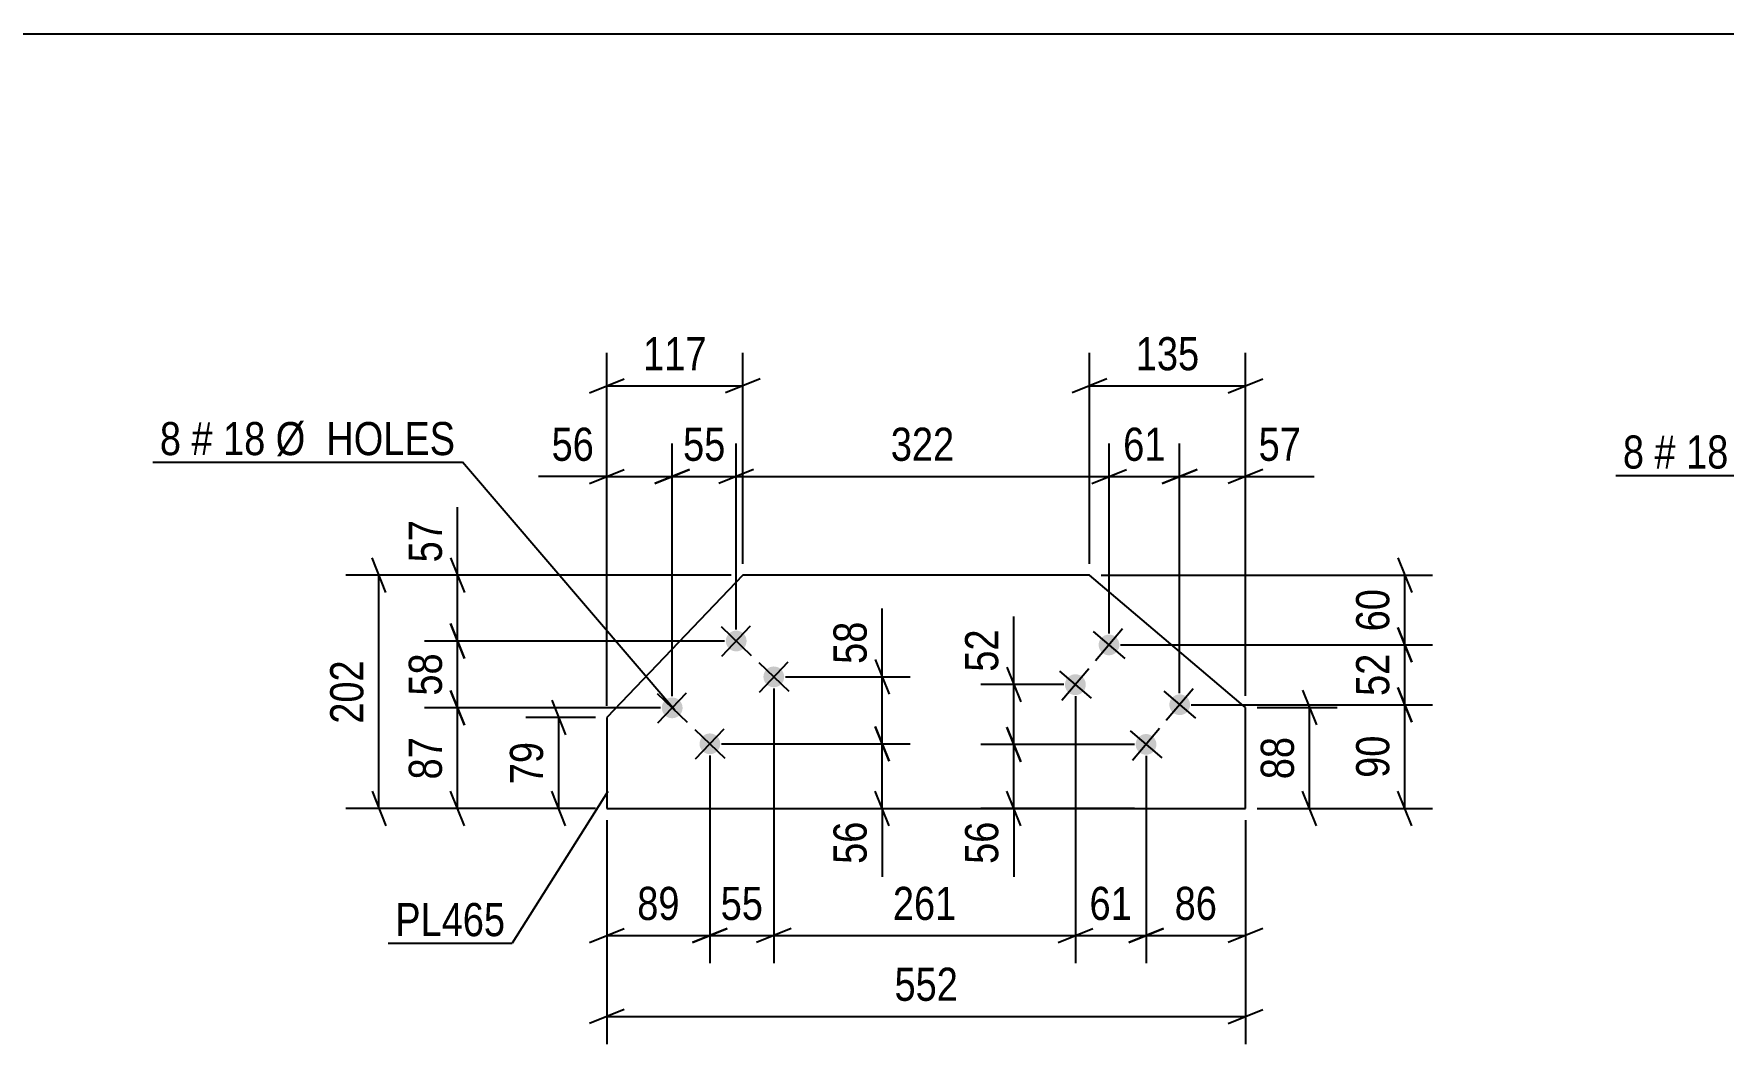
# Model space of a CAD drawing. Header units: millimetres. Extents: x 0 to 1189, y 0 to 841.
# Drawn here: x 207 to 353, y 207.4 to 294.8 of the extents above; entities that cross this region are included whole.
import ezdxf

# ---------------------------------------------------------------- set-up
doc = ezdxf.new("R2010")
doc.units = ezdxf.units.MM
doc.styles.add('Arial Narrow', font='ARIALN.TTF', dxfattribs={"height": 0.2})

# ---------------------------------------------------------------- blocks, each defined once
blk = doc.blocks.new('Part-570348649-55366 - 55365')
at = {"color": 2, "linetype": 'Continuous'}
for p, q in [((268.3, 247.98), (256.56, 235.68)), ((298.26, 247.98), (268.3, 247.98)), ((311.75, 236.56), (298.26, 247.98)), ((311.75, 227.81), (311.75, 236.56)), ((256.56, 235.68), (256.56, 227.81)), ((256.56, 227.81), (311.75, 227.81))]:
    blk.add_line(p, q, dxfattribs=at)
blk = doc.blocks.new('Bolt-570348649-55367 - 55365')
at = {"linetype": 'Continuous'}
for points in [[(300.63, 241.38, -1), (299.26, 242.54, -1)], [(297.73, 237.94, -1), (296.35, 239.11, -1)], [(306.74, 236.21, -1), (305.37, 237.37, -1)], [(303.83, 232.78, -1), (302.46, 233.94, -1)]]:
    blk.add_hatch(color=1, dxfattribs=at).paths.add_polyline_path(points)
at = {"color": 1, "linetype": 'Continuous'}
for p, q in [((298.57, 243.12), (301.32, 240.8)), ((301.11, 243.34), (298.78, 240.59)), ((295.66, 239.69), (298.41, 237.36)), ((298.2, 239.9), (295.88, 237.15)), ((304.68, 237.96), (307.43, 235.63)), ((307.22, 238.17), (304.89, 235.42)), ((301.77, 234.52), (304.52, 232.2)), ((304.31, 234.73), (301.98, 231.98))]:
    blk.add_line(p, q, dxfattribs=at)
blk = doc.blocks.new('Bolt-570348649-55368 - 55365')
at = {"linetype": 'Continuous'}
for points in [[(268.35, 242.95, -1), (267.11, 241.65, -1)], [(271.6, 239.85, -1), (270.36, 238.55, -1)], [(262.82, 237.17, -1), (261.58, 235.87, -1)], [(266.08, 234.06, -1), (264.84, 232.76, -1)]]:
    blk.add_hatch(color=1, dxfattribs=at).paths.add_polyline_path(points)
at = {"color": 1, "linetype": 'Continuous'}
for p, q in [((266.43, 243.55), (269.03, 241.06)), ((266.48, 241), (268.97, 243.61)), ((269.68, 240.44), (272.28, 237.95)), ((269.74, 237.89), (272.23, 240.5)), ((260.9, 237.76), (263.5, 235.28)), ((260.96, 235.22), (263.45, 237.82)), ((264.16, 234.65), (266.76, 232.17)), ((264.21, 232.11), (266.7, 234.71))]:
    blk.add_line(p, q, dxfattribs=at)
blk = doc.blocks.new('StraightDimension-570348649-54243 - 49615')
at = {"color": 7, "linetype": 'Continuous'}
blk.add_line((132.52, 294.8), (986.15, 294.8), dxfattribs=at)
blk = doc.blocks.new('StraightDimension-570348649-59659 - 55365')
at = {"color": 7, "linetype": 'Continuous'}
for p, q in [((256.56, 236.68), (256.56, 267.21)), ((268.3, 248.98), (268.3, 267.21)), ((255.06, 263.76), (258.06, 264.96)), ((256.56, 264.36), (268.3, 264.36)), ((269.8, 264.96), (266.8, 263.76))]:
    blk.add_line(p, q, dxfattribs=at)
at = {"color": 0}
blk.add_wipeout([(265.78, 265.11), (265.78, 269.31), (259.09, 269.31), (259.09, 265.11)], dxfattribs=at)
at = {"color": 3, "style": 'Arial Narrow'}
blk.add_text('117', height=2.863, dxfattribs=at).set_placement((259.69, 265.71))
blk = doc.blocks.new('StraightDimension-570348649-59532 - 55365')
at = {"color": 7, "linetype": 'Continuous'}
for p, q in [((243.05, 243.8), (244.25, 240.8)), ((266.73, 242.3), (240.8, 242.3)), ((243.65, 236.52), (243.65, 242.3)), ((244.25, 235.02), (243.05, 238.02)), ((261.2, 236.52), (240.8, 236.52))]:
    blk.add_line(p, q, dxfattribs=at)
at = {"color": 0}
blk.add_wipeout([(242.9, 241.84), (238.7, 241.84), (238.7, 236.98), (242.9, 236.98)], dxfattribs=at)
at = {"color": 3, "style": 'Arial Narrow'}
blk.add_text('58', height=2.863, rotation=90.0002, dxfattribs=at).set_placement((242.3, 237.58))
blk = doc.blocks.new('StraightDimension-570348649-59699 - 55365')
at = {"color": 7, "linetype": 'Continuous'}
for p, q in [((297.04, 237.53), (297.04, 214.43)), ((303.15, 232.36), (303.15, 214.43)), ((295.54, 216.23), (298.54, 217.43)), ((297.04, 216.83), (303.15, 216.83)), ((304.65, 217.43), (301.65, 216.23))]:
    blk.add_line(p, q, dxfattribs=at)
at = {"color": 0}
blk.add_wipeout([(302.52, 217.58), (302.52, 221.78), (297.66, 221.78), (297.66, 217.58)], dxfattribs=at)
at = {"color": 3, "style": 'Arial Narrow'}
blk.add_text('61', height=2.863, dxfattribs=at).set_placement((298.26, 218.18))
blk = doc.blocks.new('StraightDimension-570348649-59531 - 55365')
at = {"color": 7, "linetype": 'Continuous'}
for p, q in [((243.65, 247.98), (243.65, 253.88)), ((243.65, 247.98), (243.65, 253.88)), ((243.05, 249.48), (244.25, 246.48)), ((267.3, 247.98), (240.8, 247.98)), ((243.65, 242.3), (243.65, 247.98)), ((244.25, 240.8), (243.05, 243.8)), ((266.73, 242.3), (240.8, 242.3))]:
    blk.add_line(p, q, dxfattribs=at)
at = {"color": 0}
blk.add_wipeout([(242.9, 253.36), (238.7, 253.36), (238.7, 248.5), (242.9, 248.5)], dxfattribs=at)
at = {"color": 3, "style": 'Arial Narrow'}
blk.add_text('57', height=2.863, rotation=90.0002, dxfattribs=at).set_placement((242.3, 249.1))
blk = doc.blocks.new('StraightDimension-570348649-59533 - 55365')
at = {"color": 7, "linetype": 'Continuous'}
for p, q in [((243.05, 238.02), (244.25, 235.02)), ((261.2, 236.52), (240.8, 236.52)), ((243.65, 227.81), (243.65, 236.52)), ((244.25, 226.31), (243.05, 229.31)), ((255.56, 227.81), (240.8, 227.81))]:
    blk.add_line(p, q, dxfattribs=at)
at = {"color": 0}
blk.add_wipeout([(242.9, 234.59), (238.7, 234.59), (238.7, 229.73), (242.9, 229.73)], dxfattribs=at)
at = {"color": 3, "style": 'Arial Narrow'}
blk.add_text('87', height=2.863, rotation=90.0002, dxfattribs=at).set_placement((242.3, 230.33))
blk = doc.blocks.new('StraightDimension-570348649-59558 - 55365')
at = {"color": 7, "linetype": 'Continuous'}
for p, q in [((324.91, 249.48), (326.11, 246.48)), ((299.26, 247.98), (327.91, 247.98)), ((325.51, 241.96), (325.51, 247.98)), ((326.11, 240.46), (324.91, 243.46)), ((300.95, 241.96), (327.91, 241.96))]:
    blk.add_line(p, q, dxfattribs=at)
at = {"color": 0}
blk.add_wipeout([(324.76, 247.4), (320.56, 247.4), (320.56, 242.54), (324.76, 242.54)], dxfattribs=at)
at = {"color": 3, "style": 'Arial Narrow'}
blk.add_text('60', height=2.863, rotation=90.0002, dxfattribs=at).set_placement((324.16, 243.14))
blk = doc.blocks.new('StraightDimension-570348649-60073 - 55365')
at = {"color": 7, "linetype": 'Continuous'}
for p, q in [((237.46, 246.48), (236.26, 249.48)), ((267.3, 247.98), (234.01, 247.98)), ((236.86, 227.81), (236.86, 247.98)), ((236.26, 229.31), (237.46, 226.31)), ((255.56, 227.81), (234.01, 227.81))]:
    blk.add_line(p, q, dxfattribs=at)
at = {"color": 0}
blk.add_wipeout([(236.11, 241.23), (231.91, 241.23), (231.91, 234.55), (236.11, 234.55)], dxfattribs=at)
at = {"color": 3, "style": 'Arial Narrow'}
blk.add_text('202', height=2.863, rotation=90.0002, dxfattribs=at).set_placement((235.51, 235.15))
blk = doc.blocks.new('StraightDimension-570348649-59559 - 55365')
at = {"color": 7, "linetype": 'Continuous'}
for p, q in [((324.91, 243.46), (326.11, 240.46)), ((300.95, 241.96), (327.91, 241.96)), ((325.51, 236.79), (325.51, 241.96)), ((326.11, 235.29), (324.91, 238.29)), ((307.05, 236.79), (327.91, 236.79))]:
    blk.add_line(p, q, dxfattribs=at)
at = {"color": 0}
blk.add_wipeout([(324.76, 241.81), (320.56, 241.81), (320.56, 236.95), (324.76, 236.95)], dxfattribs=at)
at = {"color": 3, "style": 'Arial Narrow'}
blk.add_text('52', height=2.863, rotation=90.0002, dxfattribs=at).set_placement((324.16, 237.55))
blk = doc.blocks.new('StraightDimension-570348649-59560 - 55365')
at = {"color": 7, "linetype": 'Continuous'}
for p, q in [((324.91, 238.29), (326.11, 235.29)), ((307.05, 236.79), (327.91, 236.79)), ((325.51, 227.81), (325.51, 236.79)), ((326.11, 226.31), (324.91, 229.31)), ((312.75, 227.81), (327.91, 227.81))]:
    blk.add_line(p, q, dxfattribs=at)
at = {"color": 0}
blk.add_wipeout([(324.76, 234.73), (320.56, 234.73), (320.56, 229.87), (324.76, 229.87)], dxfattribs=at)
at = {"color": 3, "style": 'Arial Narrow'}
blk.add_text('90', height=2.863, rotation=90.0002, dxfattribs=at).set_placement((324.16, 230.47))
blk = doc.blocks.new('StraightDimension-570348649-59702 - 55365')
at = {"color": 7, "linetype": 'Continuous'}
for p, q in [((265.46, 232.41), (265.46, 214.43)), ((256.56, 226.81), (256.56, 214.43)), ((255.06, 216.23), (258.06, 217.43)), ((256.56, 216.83), (265.46, 216.83)), ((266.96, 217.43), (263.96, 216.23))]:
    blk.add_line(p, q, dxfattribs=at)
at = {"color": 0}
blk.add_wipeout([(263.44, 217.58), (263.44, 221.78), (258.58, 221.78), (258.58, 217.58)], dxfattribs=at)
at = {"color": 3, "style": 'Arial Narrow'}
blk.add_text('89', height=2.863, dxfattribs=at).set_placement((259.18, 218.18))
blk = doc.blocks.new('StraightDimension-570348649-59581 - 55365')
at = {"color": 7, "linetype": 'Continuous'}
for p, q in [((306.05, 237.79), (306.05, 259.38)), ((311.75, 237.56), (311.75, 259.38)), ((304.55, 255.93), (307.55, 257.13)), ((313.25, 257.13), (310.25, 255.93)), ((306.05, 256.53), (311.75, 256.53)), ((311.75, 256.53), (317.66, 256.53)), ((311.75, 256.53), (317.66, 256.53))]:
    blk.add_line(p, q, dxfattribs=at)
at = {"color": 0}
blk.add_wipeout([(317.13, 257.28), (317.13, 261.48), (312.27, 261.48), (312.27, 257.28)], dxfattribs=at)
at = {"color": 3, "style": 'Arial Narrow'}
blk.add_text('57', height=2.863, dxfattribs=at).set_placement((312.87, 257.88))
blk = doc.blocks.new('StraightDimension-570348649-59582 - 55365')
at = {"color": 7, "linetype": 'Continuous'}
for p, q in [((299.95, 242.96), (299.95, 259.38)), ((306.05, 237.79), (306.05, 259.38)), ((298.45, 255.93), (301.45, 257.13)), ((307.55, 257.13), (304.55, 255.93)), ((299.95, 256.53), (306.05, 256.53))]:
    blk.add_line(p, q, dxfattribs=at)
at = {"color": 0}
blk.add_wipeout([(305.43, 257.28), (305.43, 261.48), (300.57, 261.48), (300.57, 257.28)], dxfattribs=at)
at = {"color": 3, "style": 'Arial Narrow'}
blk.add_text('61', height=2.863, dxfattribs=at).set_placement((301.17, 257.88))
blk = doc.blocks.new('StraightDimension-570348649-59583 - 55365')
at = {"color": 7, "linetype": 'Continuous'}
for p, q in [((267.73, 243.3), (267.73, 259.38)), ((299.95, 242.96), (299.95, 259.38)), ((269.23, 257.13), (266.23, 255.93)), ((298.45, 255.93), (301.45, 257.13)), ((267.73, 256.53), (299.95, 256.53))]:
    blk.add_line(p, q, dxfattribs=at)
at = {"color": 0}
blk.add_wipeout([(287.18, 257.28), (287.18, 261.48), (280.49, 261.48), (280.49, 257.28)], dxfattribs=at)
at = {"color": 3, "style": 'Arial Narrow'}
blk.add_text('322', height=2.863, dxfattribs=at).set_placement((281.09, 257.88))
blk = doc.blocks.new('StraightDimension-570348649-59584 - 55365')
at = {"color": 7, "linetype": 'Continuous'}
for p, q in [((262.2, 237.52), (262.2, 259.38)), ((267.73, 243.3), (267.73, 259.38)), ((260.7, 255.93), (263.7, 257.13)), ((269.23, 257.13), (266.23, 255.93)), ((262.2, 256.53), (267.73, 256.53))]:
    blk.add_line(p, q, dxfattribs=at)
at = {"color": 0}
blk.add_wipeout([(267.39, 257.28), (267.39, 261.48), (262.54, 261.48), (262.54, 257.28)], dxfattribs=at)
at = {"color": 3, "style": 'Arial Narrow'}
blk.add_text('55', height=2.863, dxfattribs=at).set_placement((263.14, 257.88))
blk = doc.blocks.new('StraightDimension-570348649-59585 - 55365')
at = {"color": 7, "linetype": 'Continuous'}
for p, q in [((256.56, 236.68), (256.56, 259.38)), ((262.2, 237.52), (262.2, 259.38)), ((255.06, 255.93), (258.06, 257.13)), ((263.7, 257.13), (260.7, 255.93)), ((256.56, 256.53), (250.66, 256.53)), ((256.56, 256.53), (250.66, 256.53)), ((256.56, 256.53), (262.2, 256.53))]:
    blk.add_line(p, q, dxfattribs=at)
at = {"color": 0}
blk.add_wipeout([(256.04, 257.28), (256.04, 261.48), (251.18, 261.48), (251.18, 257.28)], dxfattribs=at)
at = {"color": 3, "style": 'Arial Narrow'}
blk.add_text('56', height=2.863, dxfattribs=at).set_placement((251.78, 257.88))
blk = doc.blocks.new('StraightDimension-570348649-59657 - 55365')
at = {"color": 7, "linetype": 'Continuous'}
for p, q in [((298.26, 248.98), (298.26, 267.21)), ((311.75, 237.56), (311.75, 267.21)), ((299.76, 264.96), (296.76, 263.76)), ((298.26, 264.36), (311.75, 264.36)), ((310.25, 263.76), (313.25, 264.96))]:
    blk.add_line(p, q, dxfattribs=at)
at = {"color": 0}
blk.add_wipeout([(308.34, 265.11), (308.34, 269.31), (301.66, 269.31), (301.66, 265.11)], dxfattribs=at)
at = {"color": 3, "style": 'Arial Narrow'}
blk.add_text('135', height=2.863, dxfattribs=at).set_placement((302.26, 265.71))
blk = doc.blocks.new('StraightDimension-570348649-59698 - 55365')
at = {"color": 7, "linetype": 'Continuous'}
for p, q in [((303.15, 232.36), (303.15, 214.43)), ((311.75, 226.81), (311.75, 214.43)), ((301.65, 216.23), (304.65, 217.43)), ((303.15, 216.83), (311.75, 216.83)), ((313.25, 217.43), (310.25, 216.23))]:
    blk.add_line(p, q, dxfattribs=at)
at = {"color": 0}
blk.add_wipeout([(309.88, 217.58), (309.88, 221.78), (305.02, 221.78), (305.02, 217.58)], dxfattribs=at)
at = {"color": 3, "style": 'Arial Narrow'}
blk.add_text('86', height=2.863, dxfattribs=at).set_placement((305.62, 218.18))
blk = doc.blocks.new('StraightDimension-570348649-59700 - 55365')
at = {"color": 7, "linetype": 'Continuous'}
for p, q in [((270.98, 238.2), (270.98, 214.43)), ((297.04, 237.53), (297.04, 214.43)), ((272.48, 217.43), (269.48, 216.23)), ((270.98, 216.83), (297.04, 216.83)), ((295.54, 216.23), (298.54, 217.43))]:
    blk.add_line(p, q, dxfattribs=at)
at = {"color": 0}
blk.add_wipeout([(287.35, 217.58), (287.35, 221.78), (280.67, 221.78), (280.67, 217.58)], dxfattribs=at)
at = {"color": 3, "style": 'Arial Narrow'}
blk.add_text('261', height=2.863, dxfattribs=at).set_placement((281.27, 218.18))
blk = doc.blocks.new('StraightDimension-570348649-59701 - 55365')
at = {"color": 7, "linetype": 'Continuous'}
for p, q in [((270.98, 238.2), (270.98, 214.43)), ((265.46, 232.41), (265.46, 214.43)), ((263.96, 216.23), (266.96, 217.43)), ((265.46, 216.83), (270.98, 216.83)), ((272.48, 217.43), (269.48, 216.23))]:
    blk.add_line(p, q, dxfattribs=at)
at = {"color": 0}
blk.add_wipeout([(270.65, 217.58), (270.65, 221.78), (265.79, 221.78), (265.79, 217.58)], dxfattribs=at)
at = {"color": 3, "style": 'Arial Narrow'}
blk.add_text('55', height=2.863, dxfattribs=at).set_placement((266.39, 218.18))
blk = doc.blocks.new('StraightDimension-570348649-59735 - 55365')
at = {"color": 7, "linetype": 'Continuous'}
for p, q in [((256.56, 226.81), (256.56, 207.44)), ((311.75, 226.81), (311.75, 207.44)), ((258.06, 210.44), (255.06, 209.24)), ((310.25, 209.24), (313.25, 210.44)), ((256.56, 209.84), (311.75, 209.84))]:
    blk.add_line(p, q, dxfattribs=at)
at = {"color": 0}
blk.add_wipeout([(287.5, 210.59), (287.5, 214.79), (280.81, 214.79), (280.81, 210.59)], dxfattribs=at)
at = {"color": 3, "style": 'Arial Narrow'}
blk.add_text('552', height=2.863, dxfattribs=at).set_placement((281.41, 211.19))
blk = doc.blocks.new('StraightDimension-570348649-59740 - 55365')
at = {"color": 7, "linetype": 'Continuous'}
for p, q in [((251.79, 237.18), (252.99, 234.18)), ((255.56, 235.68), (249.54, 235.68)), ((252.39, 227.81), (252.39, 235.68)), ((252.99, 226.31), (251.79, 229.31)), ((255.56, 227.81), (249.54, 227.81))]:
    blk.add_line(p, q, dxfattribs=at)
at = {"color": 0}
blk.add_wipeout([(251.64, 234.17), (247.44, 234.17), (247.44, 229.32), (251.64, 229.32)], dxfattribs=at)
at = {"color": 3, "style": 'Arial Narrow'}
blk.add_text('79', height=2.863, rotation=90.0002, dxfattribs=at).set_placement((251.04, 229.92))
blk = doc.blocks.new('StraightDimension-570348649-59747 - 55365')
at = {"color": 7, "linetype": 'Continuous'}
for p, q in [((316.67, 238.06), (317.87, 235.06)), ((312.75, 236.56), (319.67, 236.56)), ((317.27, 227.81), (317.27, 236.56)), ((317.87, 226.31), (316.67, 229.31)), ((312.75, 227.81), (319.67, 227.81))]:
    blk.add_line(p, q, dxfattribs=at)
at = {"color": 0}
blk.add_wipeout([(316.52, 234.61), (312.32, 234.61), (312.32, 229.75), (316.52, 229.75)], dxfattribs=at)
at = {"color": 3, "style": 'Arial Narrow'}
blk.add_text('88', height=2.863, rotation=90.0002, dxfattribs=at).set_placement((315.92, 230.35))
blk = doc.blocks.new('StraightDimension-570348649-59754 - 55365')
at = {"color": 7, "linetype": 'Continuous'}
for p, q in [((280.35, 239.2), (280.35, 245.1)), ((280.35, 239.2), (280.35, 245.1)), ((279.75, 240.7), (280.95, 237.7)), ((271.98, 239.2), (282.75, 239.2)), ((280.35, 233.41), (280.35, 239.2)), ((280.95, 231.91), (279.75, 234.91)), ((266.46, 233.41), (282.75, 233.41))]:
    blk.add_line(p, q, dxfattribs=at)
at = {"color": 0}
blk.add_wipeout([(279.6, 244.58), (275.4, 244.58), (275.4, 239.72), (279.6, 239.72)], dxfattribs=at)
at = {"color": 3, "style": 'Arial Narrow'}
blk.add_text('58', height=2.863, rotation=90.0002, dxfattribs=at).set_placement((279, 240.32))
blk = doc.blocks.new('StraightDimension-570348649-59755 - 55365')
at = {"color": 7, "linetype": 'Continuous'}
for p, q in [((279.75, 234.91), (280.95, 231.91)), ((266.46, 233.41), (282.75, 233.41)), ((280.35, 227.81), (280.35, 233.41)), ((280.95, 226.31), (279.75, 229.31)), ((271.98, 227.81), (282.75, 227.81)), ((280.35, 227.81), (280.35, 221.9)), ((280.35, 227.81), (280.35, 221.9))]:
    blk.add_line(p, q, dxfattribs=at)
at = {"color": 0}
blk.add_wipeout([(279.6, 227.28), (275.4, 227.28), (275.4, 222.43), (279.6, 222.43)], dxfattribs=at)
at = {"color": 3, "style": 'Arial Narrow'}
blk.add_text('56', height=2.863, rotation=90.0002, dxfattribs=at).set_placement((279, 223.03))
blk = doc.blocks.new('StraightDimension-570348649-59778 - 55365')
at = {"color": 7, "linetype": 'Continuous'}
for p, q in [((291.72, 238.53), (291.72, 244.43)), ((291.72, 238.53), (291.72, 244.43)), ((291.12, 240.03), (292.32, 237.03)), ((296.04, 238.53), (288.87, 238.53)), ((291.72, 233.36), (291.72, 238.53)), ((292.32, 231.86), (291.12, 234.86)), ((302.15, 233.36), (288.87, 233.36))]:
    blk.add_line(p, q, dxfattribs=at)
at = {"color": 0}
blk.add_wipeout([(290.97, 243.91), (286.77, 243.91), (286.77, 239.05), (290.97, 239.05)], dxfattribs=at)
at = {"color": 3, "style": 'Arial Narrow'}
blk.add_text('52', height=2.863, rotation=90.0002, dxfattribs=at).set_placement((290.37, 239.65))
blk = doc.blocks.new('StraightDimension-570348649-59779 - 55365')
at = {"color": 7, "linetype": 'Continuous'}
for p, q in [((291.12, 234.86), (292.32, 231.86)), ((302.15, 233.36), (288.87, 233.36)), ((291.72, 227.81), (291.72, 233.36)), ((292.32, 226.31), (291.12, 229.31)), ((302.15, 227.81), (288.87, 227.81)), ((291.72, 227.81), (291.72, 221.9)), ((291.72, 227.81), (291.72, 221.9))]:
    blk.add_line(p, q, dxfattribs=at)
at = {"color": 0}
blk.add_wipeout([(290.97, 227.28), (286.77, 227.28), (286.77, 222.43), (290.97, 222.43)], dxfattribs=at)
at = {"color": 3, "style": 'Arial Narrow'}
blk.add_text('56', height=2.863, rotation=90.0002, dxfattribs=at).set_placement((290.37, 223.03))
blk = doc.blocks.new('MarkSet-570348649-59801 - 55356')
at = {"color": 0}
for points in [[(346.18, 257.21), (346.18, 260.21), (344.35, 260.21), (344.35, 257.21)], [(348.91, 257.21), (348.91, 260.21), (347.08, 260.21), (347.08, 257.21)], [(353.46, 257.21), (353.46, 260.21), (349.81, 260.21), (349.81, 257.21)], [(369.89, 257.21), (369.89, 260.21), (354.36, 260.21), (354.36, 257.21)]]:
    blk.add_wipeout(points, dxfattribs=at)
for points in [[(346.18, 257.21), (346.18, 260.21), (344.35, 260.21), (344.35, 257.21)], [(348.91, 257.21), (348.91, 260.21), (347.08, 260.21), (347.08, 257.21)], [(353.46, 257.21), (353.46, 260.21), (349.81, 260.21), (349.81, 257.21)], [(369.89, 257.21), (369.89, 260.21), (354.36, 260.21), (354.36, 257.21)]]:
    blk.add_wipeout(points, dxfattribs=at)
at = {"color": 7, "linetype": 'Continuous'}
for p in [(343.75, 256.61), (383.65, 234.55)]:
    blk.add_line(p, (370.49, 256.61), dxfattribs=at)
at = {"color": 3, "style": 'Arial Narrow'}
for s, height, p in [('8', 2.86, (344.35, 257.21)), ('#', 2.86, (347.08, 257.21)), ('18', 2.863, (349.81, 257.21)), ('Ø  HOLES', 2.863, (354.36, 257.21))]:
    blk.add_text(s, height=height, dxfattribs=at).set_placement(p)
blk = doc.blocks.new('Mark-570348649-56424 - 55365')
at = {"color": 0}
blk.add_wipeout([(247.77, 216.78), (247.77, 219.78), (238.27, 219.78), (238.27, 216.78)], dxfattribs=at)
blk.add_wipeout([(247.77, 216.78), (247.77, 219.78), (238.27, 219.78), (238.27, 216.78)], dxfattribs=at)
at = {"color": 30, "linetype": 'Continuous'}
for p in [(256.64, 229.29), (237.67, 216.18)]:
    blk.add_line(p, (248.37, 216.18), dxfattribs=at)
at = {"color": 3, "style": 'Arial Narrow'}
blk.add_text('PL465', height=2.863, dxfattribs=at).set_placement((238.27, 216.78))
blk = doc.blocks.new('MarkSet-570348649-59491 - 55365')
at = {"color": 0}
for points in [[(219.76, 258.37), (219.76, 261.37), (217.93, 261.37), (217.93, 258.37)], [(222.49, 258.37), (222.49, 261.37), (220.66, 261.37), (220.66, 258.37)], [(227.04, 258.37), (227.04, 261.37), (223.39, 261.37), (223.39, 258.37)], [(243.47, 258.37), (243.47, 261.37), (227.94, 261.37), (227.94, 258.37)]]:
    blk.add_wipeout(points, dxfattribs=at)
for points in [[(219.76, 258.37), (219.76, 261.37), (217.93, 261.37), (217.93, 258.37)], [(222.49, 258.37), (222.49, 261.37), (220.66, 261.37), (220.66, 258.37)], [(227.04, 258.37), (227.04, 261.37), (223.39, 261.37), (223.39, 258.37)], [(243.47, 258.37), (243.47, 261.37), (227.94, 261.37), (227.94, 258.37)]]:
    blk.add_wipeout(points, dxfattribs=at)
at = {"color": 7, "linetype": 'Continuous'}
for p in [(217.33, 257.77), (262.44, 236.31)]:
    blk.add_line(p, (244.07, 257.77), dxfattribs=at)
at = {"color": 3, "style": 'Arial Narrow'}
for s, height, p in [('Ø  HOLES', 2.863, (227.94, 258.37)), ('8', 2.86, (217.93, 258.37)), ('#', 2.86, (220.66, 258.37)), ('18', 2.863, (223.39, 258.37))]:
    blk.add_text(s, height=height, dxfattribs=at).set_placement(p)

msp = doc.modelspace()

# ---------------------------------------------------------------- block references
for name in ['StraightDimension-570348649-54243 - 49615', 'MarkSet-570348649-59801 - 55356', 'Part-570348649-55366 - 55365', 'Bolt-570348649-55368 - 55365', 'Bolt-570348649-55367 - 55365']:
    msp.add_blockref(name, (0, 0))

# ---------------------------------------------------------------- next in the draw order: block references
for name in ['StraightDimension-570348649-59659 - 55365', 'StraightDimension-570348649-59558 - 55365', 'StraightDimension-570348649-59699 - 55365']:
    msp.add_blockref(name, (0, 0))

# ---------------------------------------------------------------- next in the draw order: block references
for name in ['StraightDimension-570348649-59532 - 55365', 'StraightDimension-570348649-59559 - 55365']:
    msp.add_blockref(name, (0, 0))

# ---------------------------------------------------------------- next in the draw order: block references
for name in ['StraightDimension-570348649-59531 - 55365', 'StraightDimension-570348649-59533 - 55365', 'StraightDimension-570348649-59560 - 55365']:
    msp.add_blockref(name, (0, 0))

# ---------------------------------------------------------------- next in the draw order: block references
for name in ['StraightDimension-570348649-59581 - 55365', 'StraightDimension-570348649-60073 - 55365', 'StraightDimension-570348649-59698 - 55365']:
    msp.add_blockref(name, (0, 0))

# ---------------------------------------------------------------- next in the draw order: block references
for name in ['StraightDimension-570348649-59582 - 55365', 'StraightDimension-570348649-59702 - 55365']:
    msp.add_blockref(name, (0, 0))

# ---------------------------------------------------------------- next in the draw order: block references
msp.add_blockref('StraightDimension-570348649-59583 - 55365', (0, 0))

# ---------------------------------------------------------------- next in the draw order: block references
for name in ['StraightDimension-570348649-59657 - 55365', 'StraightDimension-570348649-59584 - 55365']:
    msp.add_blockref(name, (0, 0))

# ---------------------------------------------------------------- next in the draw order: block references
for name in ['StraightDimension-570348649-59585 - 55365', 'StraightDimension-570348649-59700 - 55365']:
    msp.add_blockref(name, (0, 0))

# ---------------------------------------------------------------- next in the draw order: block references
for name in ['StraightDimension-570348649-59778 - 55365', 'StraightDimension-570348649-59701 - 55365']:
    msp.add_blockref(name, (0, 0))

# ---------------------------------------------------------------- next in the draw order: block references
for name in ['StraightDimension-570348649-59754 - 55365', 'StraightDimension-570348649-59735 - 55365']:
    msp.add_blockref(name, (0, 0))

# ---------------------------------------------------------------- next in the draw order: block references
for name in ['StraightDimension-570348649-59747 - 55365', 'StraightDimension-570348649-59740 - 55365', 'StraightDimension-570348649-59755 - 55365', 'StraightDimension-570348649-59779 - 55365']:
    msp.add_blockref(name, (0, 0))

# ---------------------------------------------------------------- next in the draw order: block references
for name in ['MarkSet-570348649-59491 - 55365', 'Mark-570348649-56424 - 55365']:
    msp.add_blockref(name, (0, 0))

doc.saveas('drawing.dxf')
